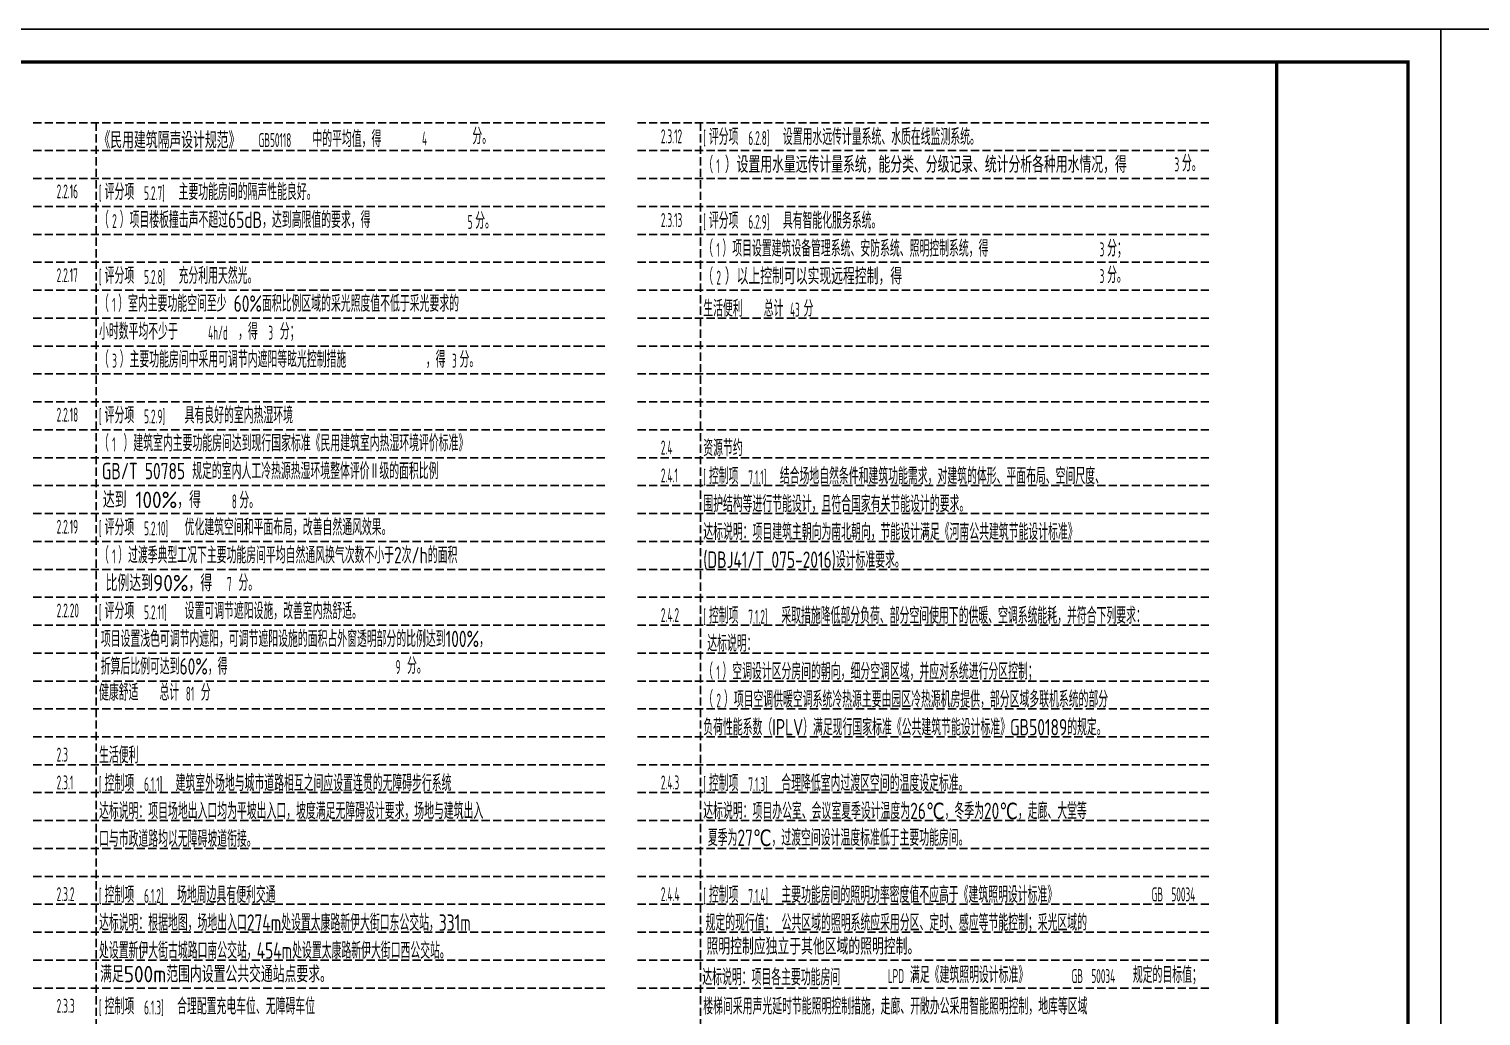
# Model space of a CAD drawing. Extents: x 1109697 to 1467097, y -139975 to 53891.
# Drawn here: x 1234908 to 1279122, y -110628 to -80575 of the extents above; entities that cross this region are included whole.
import ezdxf

# ---------------------------------------------------------------- set-up
doc = ezdxf.new("R2010")
doc.units = 0
doc.header["$LTSCALE"] = 1000
doc.header["$MEASUREMENT"] = 0
doc.linetypes.add('DASH', pattern=[0.35, 0.25, -0.1])
doc.layers.add('0稿纸', color=2, linetype='DASH', plot=False)
doc.layers.add('PUB_TEXT', color=7, linetype='Continuous')
doc.layers.add('PUB_TITLE', color=4, linetype='Continuous')
doc.styles.get("Standard").update_dxf_attribs({"font": 'gbenor.shx', "bigfont": 'gbcbig.shx'})

msp = doc.modelspace()

# ---------------------------------------------------------------- linework, layer by layer
at = {"layer": '0稿纸'}
for p, q in [((1252438, -83428, 0), (1235038, -83428, 0)), ((1236954, -83428, 0), (1236954, -137828, 0)), ((1270838, -83428, 0), (1253438, -83428, 0)), ((1255354, -83428, 0), (1255354, -137828, 0)), ((1252438, -84278, 0), (1235038, -84278, 0)), ((1270838, -84278, 0), (1253438, -84278, 0)), ((1252438, -85128, 0), (1235038, -85128, 0)), ((1270838, -85128, 0), (1253438, -85128, 0)), ((1235038, -85978, 0), (1252438, -85978, 0)), ((1253438, -85978, 0), (1270838, -85978, 0)), ((1235038, -86828, 0), (1252438, -86828, 0)), ((1253438, -86828, 0), (1270838, -86828, 0)), ((1235038, -87678, 0), (1252438, -87678, 0)), ((1253438, -87678, 0), (1270838, -87678, 0)), ((1235038, -88528, 0), (1252438, -88528, 0)), ((1253438, -88528, 0), (1270838, -88528, 0)), ((1252438, -89378, 0), (1235038, -89378, 0)), ((1270838, -89378, 0), (1253438, -89378, 0)), ((1252438, -90228, 0), (1235038, -90228, 0)), ((1252438, -90228, 0), (1235038, -90228, 0)), ((1270838, -90228, 0), (1253438, -90228, 0)), ((1270838, -90228, 0), (1253438, -90228, 0)), ((1252438, -91078, 0), (1235038, -91078, 0)), ((1252438, -91078, 0), (1235038, -91078, 0)), ((1270838, -91078, 0), (1253438, -91078, 0)), ((1270838, -91078, 0), (1253438, -91078, 0)), ((1252438, -91928, 0), (1235038, -91928, 0)), ((1252438, -91928, 0), (1235038, -91928, 0)), ((1270838, -91928, 0), (1253438, -91928, 0)), ((1270838, -91928, 0), (1253438, -91928, 0)), ((1252438, -92778, 0), (1235038, -92778, 0)), ((1235038, -92778, 0), (1252438, -92778, 0)), ((1270838, -92778, 0), (1253438, -92778, 0)), ((1253438, -92778, 0), (1270838, -92778, 0)), ((1252438, -93628, 0), (1235038, -93628, 0)), ((1235038, -93628, 0), (1252438, -93628, 0)), ((1253438, -93628, 0), (1270838, -93628, 0)), ((1252438, -94478, 0), (1235038, -94478, 0)), ((1235038, -94478, 0), (1252438, -94478, 0)), ((1270838, -94478, 0), (1253438, -94478, 0)), ((1253438, -94478, 0), (1270838, -94478, 0)), ((1252438, -95328, 0), (1235038, -95328, 0)), ((1252438, -95328, 0), (1235038, -95328, 0)), ((1270838, -95328, 0), (1253438, -95328, 0)), ((1270838, -95328, 0), (1253438, -95328, 0)), ((1252438, -96178, 0), (1235038, -96178, 0)), ((1252438, -96178, 0), (1235038, -96178, 0)), ((1270838, -96178, 0), (1253438, -96178, 0)), ((1270838, -96178, 0), (1253438, -96178, 0)), ((1252438, -97028, 0), (1235038, -97028, 0)), ((1252438, -97028, 0), (1235038, -97028, 0)), ((1270838, -97028, 0), (1253438, -97028, 0)), ((1270838, -97028, 0), (1253438, -97028, 0)), ((1252438, -97878, 0), (1235038, -97878, 0)), ((1252438, -97878, 0), (1235038, -97878, 0)), ((1270838, -97878, 0), (1253438, -97878, 0)), ((1270838, -97878, 0), (1253438, -97878, 0)), ((1252438, -98728, 0), (1235038, -98728, 0)), ((1235038, -98728, 0), (1252438, -98728, 0)), ((1270838, -98728, 0), (1253438, -98728, 0)), ((1253438, -98728, 0), (1270838, -98728, 0)), ((1252438, -99578, 0), (1235038, -99578, 0)), ((1235038, -99578, 0), (1252438, -99578, 0)), ((1270838, -99578, 0), (1253438, -99578, 0)), ((1253438, -99578, 0), (1270838, -99578, 0)), ((1235038, -100428, 0), (1252438, -100428, 0)), ((1253438, -100428, 0), (1270838, -100428, 0)), ((1235038, -101278, 0), (1252438, -101278, 0)), ((1253438, -101278, 0), (1270838, -101278, 0)), ((1235038, -102128, 0), (1252438, -102128, 0)), ((1253438, -102128, 0), (1270838, -102128, 0)), ((1235038, -102978, 0), (1252438, -102978, 0)), ((1253438, -102978, 0), (1270838, -102978, 0)), ((1235038, -103828, 0), (1252438, -103828, 0)), ((1253438, -103828, 0), (1270838, -103828, 0)), ((1252438, -104678, 0), (1235038, -104678, 0)), ((1270838, -104678, 0), (1253438, -104678, 0)), ((1252438, -105528, 0), (1235038, -105528, 0)), ((1270838, -105528, 0), (1253438, -105528, 0)), ((1252438, -106378, 0), (1235038, -106378, 0)), ((1270838, -106378, 0), (1253438, -106378, 0)), ((1252438, -107228, 0), (1235038, -107228, 0)), ((1270838, -107228, 0), (1253438, -107228, 0)), ((1235038, -108078, 0), (1252438, -108078, 0)), ((1253438, -108078, 0), (1270838, -108078, 0)), ((1235038, -108928, 0), (1252438, -108928, 0)), ((1253438, -108928, 0), (1270838, -108928, 0)), ((1235038, -109778, 0), (1252438, -109778, 0)), ((1253438, -109778, 0), (1270838, -109778, 0))]:
    msp.add_line(p, q, dxfattribs=at)
at = {"layer": 'PUB_TITLE'}
for points in [[(1193797, -139975), (1277897, -139975), (1277897, -80575), (1193797, -80575)], [(1277897, -139975), (1361997, -139975), (1361997, -80575), (1277897, -80575)]]:
    msp.add_lwpolyline(points, close=True, dxfattribs=at)
at = {"layer": 'PUB_TITLE', "const_width": 100}
msp.add_lwpolyline([(1196297, -138975), (1276897, -138975), (1276897, -81575), (1196297, -81575)], close=True, dxfattribs=at)
msp.add_lwpolyline([(1272897, -81575), (1272897, -138975)], dxfattribs=at)

# ---------------------------------------------------------------- texts
at = {"color": 18, "true_color": 0x000000, "char_height": 500, "attachment_point": 1}
for s, insert, width in [('《民用建筑隔声设计规范》', (1237023, -83709), 4808.5), ('达到 100%，得', (1237158, -94662), 3408.66), ('比例达到90%，得', (1237243, -97196), 3690.55), ('照明控制应独立于其他区域的照明控制。', (1255540, -108261), 7229.29), ('满足500m范围内设置公共交通站点要求。', (1237075, -109104), 8215.75)]:
    msp.add_mtext(s, dxfattribs=dict(at, insert=insert, width=width))
at = {"char_height": 500, "attachment_point": 1}
for s, insert, width in [('）设置用水量远传计量系统，能分类、分级记录、统计分析各种用水情况，得', (1256096, -84453), 14356.14), ('）以上控制可以实现远程控制，得', (1256096, -87853), 8018.54)]:
    msp.add_mtext(s, dxfattribs=dict(at, insert=insert, width=width))
at = {"layer": 'PUB_TEXT'}
for s, height, width, p in [('分。', 500, 0.8, (1248407, -84085, 0)), ('设置用水远传计量系统、水质在线监测系统。', 500, 0.8, (1257863, -84108, 0)), ('GB50118', 425, 0.564706, (1241898, -84170, 0)), ('中的平均值，得', 500, 0.8, (1243537, -84170, 0)), ('4', 425, 0.564706, (1246876, -84121, 0)), ('2.3.12', 425, 0.564706, (1254149, -84055, 0)), ('[', 425, 0.564706, (1255440, -84108, 0)), ('评分项', 500, 0.8, (1255612, -84108, 0)), ('6.2.8]', 425, 0.564706, (1256812, -84108, 0)), ('（', 500, 0.8, (1255440, -84958, 0)), ('分。', 500, 0.8, (1270017, -84913, 0)), ('1', 425, 0.564706, (1255840, -84958, 0)), ('3', 425, 0.564706, (1269789, -84913, 0)), ('2.2.16', 425, 0.564706, (1235749, -85732, 0)), ('[', 425, 0.564706, (1237040, -85785, 0)), ('评分项', 500, 0.8, (1237212, -85785, 0)), ('5.2.7]', 425, 0.564706, (1238412, -85785, 0)), ('主要功能房间的隔声性能良好。', 500, 0.8, (1239463, -85785, 0)), ('（', 500, 0.8, (1237040, -86635, 0)), ('2', 425, 0.564706, (1237440, -86635, 0)), ('）项目楼板撞击声不超过65dB，达到高限值的要求，得', 500, 0.8, (1237669, -86635, 0)), ('分。', 500, 0.8, (1248494, -86663, 0)), ('2.3.13', 425, 0.564706, (1254149, -86605, 0)), ('[', 425, 0.564706, (1255440, -86658, 0)), ('评分项', 500, 0.8, (1255612, -86658, 0)), ('6.2.9]', 425, 0.564706, (1256812, -86658, 0)), ('具有智能化服务系统。', 500, 0.8, (1257863, -86658, 0)), ('5', 425, 0.564706, (1248265, -86663, 0)), ('（', 500, 0.8, (1255440, -87508, 0)), ('1', 425, 0.564706, (1255840, -87508, 0)), ('）项目设置建筑设备管理系统、安防系统、照明控制系统，得', 500, 0.8, (1256023, -87508, 0)), ('3', 425, 0.564706, (1267509, -87500, 0)), ('分；', 500, 0.8, (1267737, -87500, 0)), ('2.2.17', 425, 0.564706, (1235749, -88282, 0)), ('[', 425, 0.564706, (1237040, -88335, 0)), ('评分项', 500, 0.8, (1237212, -88335, 0)), ('5.2.8]', 425, 0.564706, (1238412, -88335, 0)), ('充分利用天然光。', 500, 0.8, (1239463, -88335, 0)), ('（', 500, 0.8, (1255440, -88358, 0)), ('2', 425, 0.564706, (1255840, -88358, 0)), ('3', 425, 0.564706, (1267509, -88313, 0)), ('分。', 500, 0.8, (1267737, -88313, 0)), ('（', 500, 0.8, (1237040, -89185, 0)), ('1', 425, 0.564706, (1237440, -89185, 0)), ('）室内主要功能空间至少 60%%%面积比例区域的采光照度值不低于采光要求的', 500, 0.8, (1237623, -89185, 0)), ('生活便利', 500, 0.8, (1255440, -89334, 0)), ('总计', 500, 0.8, (1257282, -89334, 0)), ('分', 500, 0.8, (1258493, -89334, 0)), ('43', 425, 0.564706, (1258082, -89334, 0)), ('小时数平均不少于', 500, 0.8, (1237040, -90035, 0)), ('4h/d', 425, 0.564706, (1240361, -90035, 0)), ('，得', 500, 0.8, (1241275, -90035, 0)), ('3', 425, 0.564706, (1242196, -90035, 0)), ('分；', 500, 0.8, (1242546, -90035, 0)), ('（', 500, 0.8, (1237040, -90885, 0)), ('3', 425, 0.564706, (1237440, -90885, 0)), ('）主要功能房间中采用可调节内遮阳等眩光控制措施', 500, 0.8, (1237669, -90885, 0)), ('，得', 500, 0.8, (1246990, -90885, 0)), ('3', 425, 0.564706, (1247790, -90885, 0)), ('分。', 500, 0.8, (1248018, -90885, 0)), ('2.2.18', 425, 0.564706, (1235749, -92532, 0)), ('[', 425, 0.564706, (1237040, -92585, 0)), ('评分项', 500, 0.8, (1237212, -92585, 0)), ('5.2.9]', 425, 0.564706, (1238412, -92585, 0)), ('具有良好的室内热湿环境', 500, 0.8, (1239646, -92585, 0)), ('（', 500, 0.8, (1237040, -93435, 0)), ('1', 425, 0.564706, (1237440, -93435, 0)), ('）建筑室内主要功能房间达到现行国家标准《民用建筑室内热湿环境评价标准》', 500, 0.8, (1237784, -93435, 0)), ('2.4', 425, 0.564706, (1254149, -93531, 0)), ('资源节约', 500, 0.8, (1255440, -93584, 0)), ('GB/T 50785 规定的室内人工冷热源热湿环境整体评价Ⅱ级的面积比例', 500, 0.8, (1237125, -94286, 0)), ('2.4.1', 425, 0.564706, (1254149, -94381, 0)), ('[', 425, 0.564706, (1255440, -94434, 0)), ('控制项', 500, 0.8, (1255612, -94434, 0)), ('7.1.1]', 425, 0.564706, (1256812, -94434, 0)), ('结合场地自然条件和建筑功能需求，对建筑的体形、平面布局、空间尺度、', 500, 0.8, (1257772, -94434, 0)), ('8', 425, 0.564706, (1241083, -95172, 0)), ('分。', 500, 0.8, (1241312, -95172, 0)), ('围护结构等进行节能设计，且符合国家有关节能设计的要求。', 500, 0.8, (1255440, -95284, 0)), ('评分项', 500, 0.8, (1237212, -95996, 0)), ('优化建筑空间和平面布局，改善自然通风效果。', 500, 0.8, (1239646, -95996, 0)), ('2.2.19', 425, 0.564706, (1235749, -95943, 0)), ('[', 425, 0.564706, (1237040, -95996, 0)), ('5.2.10]', 425, 0.564706, (1238412, -95996, 0)), ('达标说明：项目建筑主朝向为南北朝向，节能设计满足《河南公共建筑节能设计标准》', 500, 0.8, (1255440, -96134, 0)), ('（', 500, 0.8, (1237040, -96846, 0)), ('）过渡季典型工况下主要功能房间平均自然通风换气次数不小于2次/h的面积', 500, 0.8, (1237623, -96846, 0)), ('1', 425, 0.564706, (1237440, -96846, 0)), ('(DBJ41/T 075-2016)设计标准要求。', 500, 0.8, (1255440, -96984, 0)), ('7', 425, 0.564706, (1240937, -97687, 0)), ('分。', 500, 0.8, (1241286, -97687, 0)), ('2.2.20', 425, 0.564706, (1235749, -98493, 0)), ('[', 425, 0.564706, (1237040, -98546, 0)), ('评分项', 500, 0.8, (1237212, -98546, 0)), ('5.2.11]', 425, 0.564706, (1238412, -98546, 0)), ('设置可调节遮阳设施，改善室内热舒适。', 500, 0.8, (1239646, -98546, 0)), ('控制项', 500, 0.8, (1255612, -98684, 0)), ('采取措施降低部分负荷、部分空间使用下的供暖、空调系统能耗，并符合下列要求：', 500, 0.8, (1257817, -98684, 0)), ('2.4.2', 425, 0.564706, (1254149, -98631, 0)), ('[', 425, 0.564706, (1255440, -98684, 0)), ('7.1.2]', 425, 0.564706, (1256812, -98684, 0)), ('项目设置浅色可调节内遮阳，可调节遮阳设施的面积占外窗透明部分的比例达到100%%%，', 500, 0.8, (1237094, -99396, 0)), ('达标说明：', 500, 0.8, (1255561, -99534, 0)), ('折算后比例可达到60%%%，得', 500, 0.8, (1237092, -100234, 0)), ('9', 425, 0.564706, (1246070, -100214, 0)), ('分。', 500, 0.8, (1246420, -100214, 0)), ('（', 500, 0.8, (1255440, -100384, 0)), ('）空调设计区分房间的朝向，细分空调区域，并应对系统进行分区控制；', 500, 0.8, (1256023, -100384, 0)), ('1', 425, 0.564706, (1255840, -100384, 0)), ('健康舒适', 500, 0.8, (1237040, -101027, 0)), ('总计', 500, 0.8, (1238882, -101027, 0)), ('81', 425, 0.564706, (1239682, -101027, 0)), ('分', 500, 0.8, (1240139, -101027, 0)), ('（', 500, 0.8, (1255440, -101234, 0)), ('）项目空调供暖空调系统冷热源主要由园区冷热源机房提供，部分区域多联机系统的部分', 500, 0.8, (1256069, -101234, 0)), ('2', 425, 0.564706, (1255840, -101234, 0)), ('负荷性能系数（IPLV）满足现行国家标准《公共建筑节能设计标准》GB50189的规定。', 500, 0.8, (1255440, -102084, 0)), ('2.3', 425, 0.564706, (1235749, -102881, 0)), ('生活便利', 500, 0.8, (1237040, -102934, 0)), ('2.3.1', 425, 0.564706, (1235749, -103731, 0)), ('[', 425, 0.564706, (1237040, -103784, 0)), ('控制项', 500, 0.8, (1237212, -103784, 0)), ('6.1.1]', 425, 0.564706, (1238412, -103784, 0)), ('建筑室外场地与城市道路相互之间应设置连贯的无障碍步行系统', 500, 0.8, (1239372, -103784, 0)), ('2.4.3', 425, 0.564706, (1254149, -103731, 0)), ('[', 425, 0.564706, (1255440, -103784, 0)), ('控制项', 500, 0.8, (1255612, -103784, 0)), ('7.1.3]', 425, 0.564706, (1256812, -103784, 0)), ('合理降低室内过渡区空间的温度设定标准。', 500, 0.8, (1257817, -103784, 0)), ('达标说明：项目场地出入口均为平坡出入口，坡度满足无障碍设计要求，场地与建筑出入', 500, 0.8, (1237040, -104634, 0)), ('口与市政道路均以无障碍坡道衔接。', 500, 0.8, (1237040, -105484, 0)), ('夏季为27℃，过渡空间设计温度标准低于主要功能房间。', 500, 0.8, (1255579, -105450, 0)), ('2.3.2', 425, 0.564706, (1235749, -107131, 0)), ('[', 425, 0.564706, (1237040, -107184, 0)), ('控制项', 500, 0.8, (1237212, -107184, 0)), ('6.1.2]', 425, 0.564706, (1238412, -107184, 0)), ('场地周边具有便利交通', 500, 0.8, (1239417, -107184, 0)), ('2.4.4', 425, 0.564706, (1254149, -107131, 0)), ('[', 425, 0.564706, (1255440, -107184, 0)), ('控制项', 500, 0.8, (1255612, -107184, 0)), ('7.1.4]', 425, 0.564706, (1256812, -107184, 0)), ('主要功能房间的照明功率密度值不应高于《建筑照明设计标准》', 500, 0.8, (1257817, -107184, 0)), ('GB', 425, 0.564706, (1269094, -107139, 0)), ('50034', 425, 0.564706, (1269695, -107139, 0)), ('达标说明：根据地图，场地出入口274m处设置太康路新伊大街口东公交站，331m', 500, 0.8, (1237040, -108034, 0)), ('规定的现行值； 公共区域的照明系统应采用分区、定时、感应等节能控制；采光区域的', 500, 0.8, (1255509, -108034, 0)), ('处设置新伊大街古城路口南公交站，454m处设置太康路新伊大街口西公交站。', 500, 0.8, (1237040, -108884, 0)), ('达标说明：项目各主要功能房间', 500, 0.8, (1255410, -109696, 0)), ('LPD', 425, 0.564706, (1261061, -109626, 0)), ('满足《建筑照明设计标准》', 500, 0.8, (1261735, -109626, 0)), ('GB', 425, 0.564706, (1266656, -109626, 0)), ('50034', 425, 0.564706, (1267257, -109626, 0)), ('规定的目标值；', 500, 0.8, (1268521, -109626, 0)), ('控制项', 500, 0.8, (1237212, -110584, 0)), ('合理配置充电车位、无障碍车位', 500, 0.8, (1239417, -110584, 0)), ('楼梯间采用声光延时节能照明控制措施，走廊、开敞办公采用智能照明控制，地库等区域', 500, 0.8, (1255440, -110584, 0)), ('2.3.3', 425, 0.564706, (1235749, -110531, 0)), ('[', 425, 0.564706, (1237040, -110584, 0)), ('6.1.3]', 425, 0.564706, (1238412, -110584, 0))]:
    msp.add_text(s, height=height, dxfattribs=dict(at, width=width)).set_placement(p)
at = {"layer": 'PUB_TEXT', "color": 18, "true_color": 0x000000, "width": 0.8}
msp.add_text('达标说明：项目办公室、会议室夏季设计温度为26℃，冬季为20℃，走廊、大堂等', height=500, dxfattribs=at).set_placement((1255440, -104634, 0))

doc.saveas('drawing.dxf')
